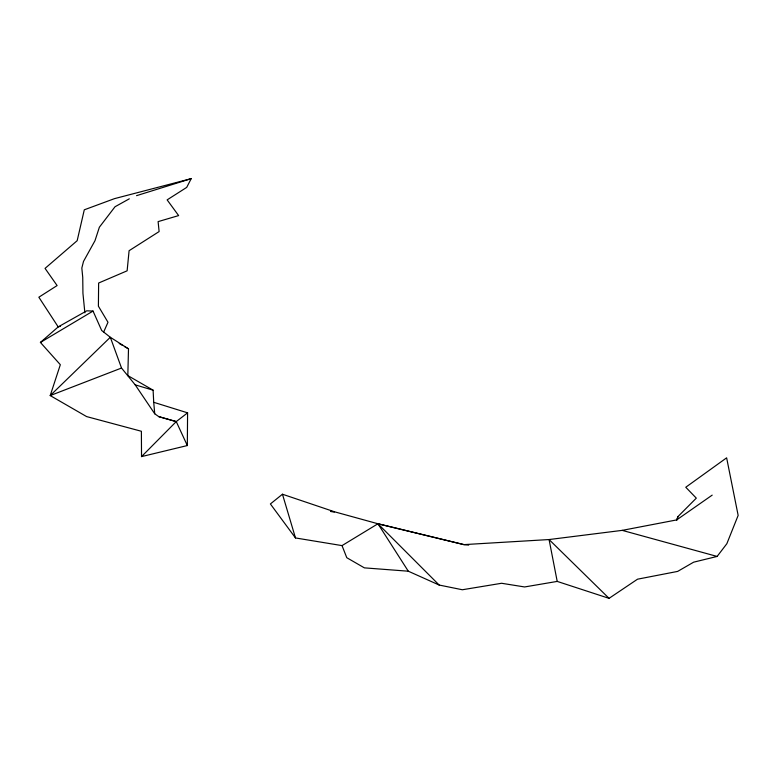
<?xml version="1.0" encoding="UTF-8"?>
<svg xmlns="http://www.w3.org/2000/svg" width="777" height="777" viewBox="0 0 777 777"><rect width="100%" height="100%" fill="white"/><g stroke="black" fill="none" stroke-linecap="round" stroke-linejoin="round"><path stroke-width="1.17" d="M187.325 445.551L187.587 412.84L153.72 402.301L153.108 390.18L127.826 375.592L128.496 348.854L110.315 337.276L101.68 330.497L93.036 311.062L86.762 310.819L58.197 326.903L40.414 342.434L60.334 364.704L50.214 395.571L86.606 416.579L141.385 431.264L141.531 456.604L187.325 445.551L176.253 421.59L158.819 416.657L154.73 413.782L135.208 384.858L121.523 368.036L110.315 337.276L50.214 395.571L121.523 368.036M676.981 519.93L677.933 516.608L696.309 498.144L685.77 487.247L726.631 457.828L738.15 515.404L726.845 543.715L717.122 556.439L693.638 562.179L677.651 571.406L637.538 579.186L609.051 598.348L557.206 581.41L524.611 586.956L501.602 583.274L462.354 589.753L439.17 585.042L408.294 571.202L364.384 567.861L346.775 557.701L342.026 545.609L295.483 537.946L270.396 503.952L282.459 494.221L334.508 511.79L377.943 523.766L463.927 544.619L468.706 545.114M377.476 523.63L463.927 544.619L549.077 539.549L622.202 530.37L676.66 519.92L677.933 516.608M103.739 331.886L107.984 322.27L98.397 306.187L98.63 283.022L127.127 270.814L129.089 250.709L159.12 231.565L158.11 221.62L178.632 215.588L167.133 199.874L186.694 187.403L191.2 178.652L114.472 198.65L84.285 209.809L77.176 240.685L45.056 268.386L57.109 285.567L38.85 297.212L58.197 326.903L60.509 326.223M141.531 456.604L176.253 421.59L187.587 412.84M676.66 519.92L712.198 495.124M342.026 545.609L377.943 523.766L439.17 585.042M40.414 342.434L93.036 311.062M129.312 198.815L115.025 206.75L99.369 227.224L94.988 240.695L83.508 261.412L81.828 268.055L82.741 277.379L82.935 293.298L84.878 312.83M136.538 195.668L191.2 178.652M330.895 511.577L334.508 511.79L330.953 511.353M176.253 421.59L158.819 416.657M622.202 530.37L717.122 556.439M135.208 384.858L153.108 390.18M119.24 343.512L122.329 345.289M124.378 346.474L128.496 348.854M609.051 598.348L549.077 539.549L557.206 581.41M377.943 523.766L408.294 571.202M282.459 494.221L295.483 537.946M153.72 402.301L154.73 413.782"/></g></svg>
